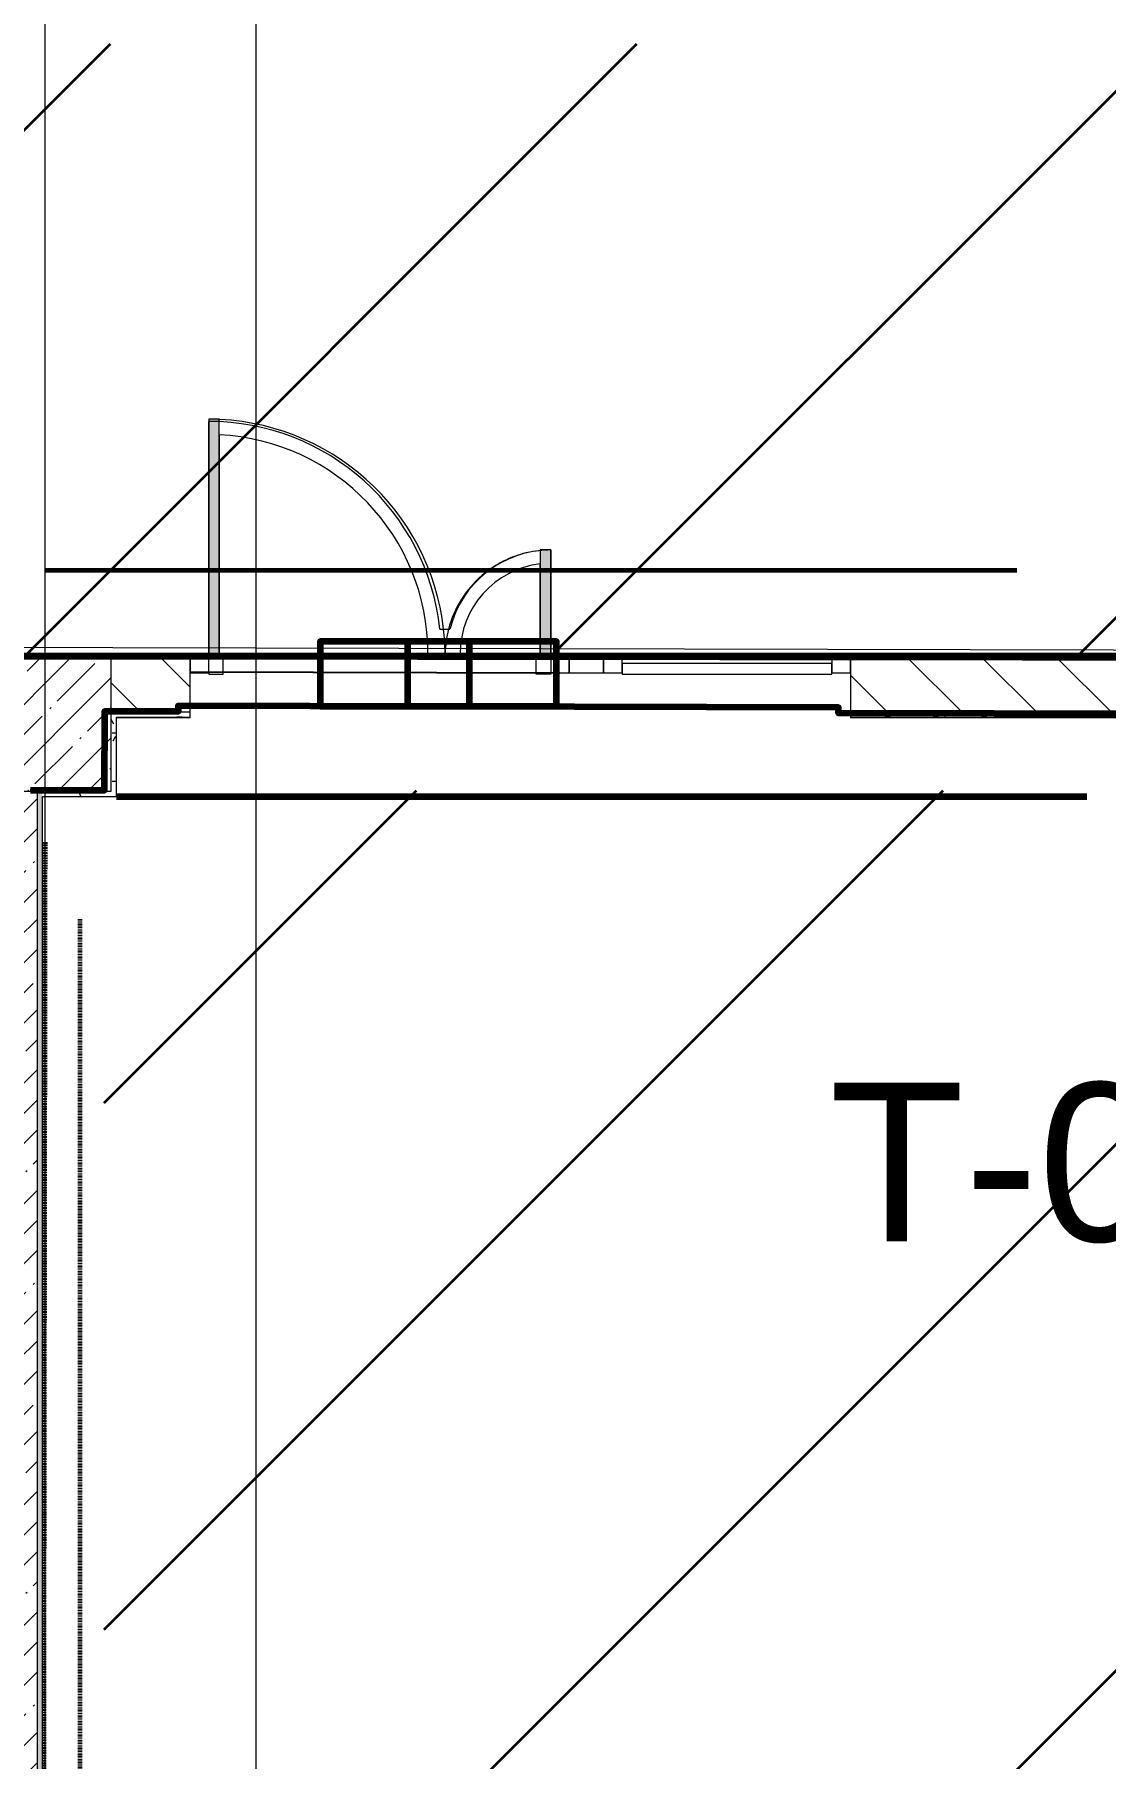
# Model space of a CAD drawing. Header units: millimetres. Extents: x -249154 to 415037, y -45458 to 354837.
# Drawn here: x 47685 to 51741, y 3601 to 10129 of the extents above; entities that cross this region are included whole.
import ezdxf

# ---------------------------------------------------------------- set-up
doc = ezdxf.new("R2010")
doc.units = ezdxf.units.MM
doc.linetypes.add('200_ШТРИХ__ш1_п0_6_', pattern=[320, 200, -120])
doc.linetypes.add('Штрих короткий', pattern=[600, 300, -300])
for name, color, linetype, lineweight in [('0) НЗ Ремонт штукатурка', 6, 'Continuous', 60), ('2)1 штукатурка', 4, 'Continuous', 35), ('3)1 шпаклевка', 4, 'Continuous', 35), ('3.4) Шп. баз 4 в 525 поз 4838м2', 160, 'Continuous', 140), ('3.4) Шп. фин 4 в 529 поз 11227м2', 6, 'Continuous', 140), ('3.5) Ремонт финишной шпаклевки', 3, 'Continuous', 60), ('3.7) Дефектовка стены', 170, 'Continuous', 60), ('3.7) Дефектовка стены покраска', 5, 'Continuous', 60), ('4) демонтаж НЗ №2', 1, 'Continuous', 35), ('4.1) Дм уборка мусора НЗ 2', 20, 'Continuous', 35), ('4.4) РВР ремонт Шпаклевки', 3, 'зигзаг', 100), ('4.4) РВР ремонт Штукатурки', 160, 'зигзаг', 35), ('501 заделка отвертсии ком', 5, 'Continuous', 158), ('666 покраска FK1', 211, 'Continuous', 60), ('923 Люки', 170, 'Continuous', 120), ('A-AREA-BNDY', 7, 'Continuous', 5), ('A-DETL-GENF', 7, 'Continuous', 9), ('A-FLOR', 7, 'Continuous', 9), ('A-GLAZ-CURT', 7, 'Continuous', 9), ('A-GLAZ-CURT-2', 7, 'Continuous', 20), ('A-GLAZ-CWMG', 7, 'Continuous', 9), ('A-GLAZ-CWMG-1', 7, 'Continuous', 20), ('A-WALL', 7, 'Continuous', 5), ('I-WALL', 7, 'Continuous', 5), ('S-COLS', 7, 'Continuous', 9), ('S-COLS-1', 7, 'Continuous', 5), ('Оси', 7, 'Continuous', 9)]:
    doc.layers.add(name, color=color, linetype=linetype, lineweight=lineweight)
for name, color, linetype, lineweight, true_color in [('A-DOOR-1', 7, 'Continuous', 5, 0xc0c0c0), ('A-DOOR-4', 7, 'Continuous', 5, 0xd7dbdf), ('A-WALL-1', 9, 'Continuous', 5, 0x808080), ('A-WALL-FNSH-1', 9, 'Continuous', 5, 0x808080)]:
    doc.layers.add(name, color=color, linetype=linetype, lineweight=lineweight, true_color=true_color)
doc.layers.add('A-FLOR-PATT-1', color=7, linetype='Continuous', lineweight=9, true_color=0xeef6ff, transparency=0.5)
doc.styles.get("Standard").update_dxf_attribs({"font": 'arial.ttf'})
doc.linetypes.add('зигзаг', pattern='A,0.00254,-5.08,[131,ltypeshp.shx,S=5.08,R=0,X=-5.08,Y=0],-10.16,[131,ltypeshp.shx,S=5.08,R=180,X=5.08,Y=0],-5.08', length=20.32254)
pattern_1 = [(0, (64.7, -136.06), (243.84, 60.96), [20.117, -162.763, 20.117, -162.763, -975.36]), (0, (64.7, -136.06), (243.84, 60.96), [-365.76, 20.117, -345.643, 20.117, -162.763, -426.72]), (0, (64.7, -136.06), (243.84, 60.96), [-914.4, 20.117, -101.803, 20.117, -284.683]), (120, (156.14, -105.58), (-174.71291, 180.691634), [20.117, -162.763, 20.117, -162.763, -975.36]), (120, (156.14, -105.58), (-174.71291, 180.691634), [-365.76, 20.117, -345.643, 20.117, -162.763, -426.72]), (120, (156.14, -105.58), (-174.71291, 180.691634), [-914.4, 20.117, -101.803, 20.117, -284.683]), (240, (186.62, 16.34), (-69.12709, -241.651634), [20.117, -162.763, 20.117, -162.763, -975.36]), (240, (186.62, 16.34), (-69.12709, -241.651634), [-365.76, 20.117, -345.643, 20.117, -162.763, -426.72]), (240, (186.62, 16.34), (-69.12709, -241.651634), [-914.4, 20.117, -101.803, 20.117, -284.683])]

# ---------------------------------------------------------------- blocks, each defined once
blk = doc.blocks.new('BSC_Колонна _Прямоугольная - 500х500-V2-Объем проектирования 1 этажа')
at = {"layer": 'S-COLS-1'}
h = blk.add_hatch(dxfattribs=at)
h.set_pattern_fill('FP_6', color=256, style=0, pattern_type=2)
h.set_pattern_definition([(45, (-47660, -7650), (-114.04925, 114.04925), []), (45, (-47545.95, -7650), (-114.04925, 114.04925), [201.613, -40.323, 6.706, -33.617])])
h.paths.add_polyline_path([(-250, -250), (250, -250), (250, 250), (-250, 250), (-250, -237.4)])
for p, q in [((250, 250), (-250, 250)), ((-250, 250), (-250, -250)), ((250, -250), (250, 250)), ((-250, -250), (250, -250))]:
    blk.add_line(p, q, dxfattribs=at)
blk = doc.blocks.new('Прямоугольный импост - 50 x 70 мм-31700031-Объем проектирования 1 этажа')
at = {"layer": 'A-GLAZ-CWMG-1'}
for p, q in [((-70, 35), (0, 35)), ((-70, -35), (-70, 35)), ((0, 35), (0, -35)), ((0, -35), (-70, -35))]:
    blk.add_line(p, q, dxfattribs=at)
blk = doc.blocks.new('Дверь_Витражная_остекление_ - ДВН_ДАО_Главный вход_1200 в свету-V267-Объем проектирования 1 этажа')
at = {"layer": 'A-DETL-GENF'}
for p, q in [((-607.5, 925), (-647.5, 925)), ((-647.5, 925), (-647.5, 917)), ((-647.5, 917), (-647.5, 37)), ((-607.5, 914.7), (-607.5, 925)), ((-607.5, 37), (-607.5, 914.7)), ((647.5, 430), (607.5, 430)), ((607.5, 430), (607.5, 426.7)), ((607.5, 426.7), (607.5, 37)), ((647.5, 37), (647.5, 430)), ((-647.5, 35), (-647.5, 30)), ((-647.5, 30), (-607.5, 30)), ((-592.5, 30), (-647.5, 30)), ((-607.5, 30), (-607.5, 37)), ((-592.5, -40), (-592.5, 30)), ((592.5, -40), (592.5, 30)), ((592.5, 30), (647.5, 30)), ((607.5, 37), (607.5, 30)), ((607.5, 30), (647.5, 30)), ((647.5, 30), (647.5, 35)), ((-647.5, -35), (-647.5, -40)), ((-647.5, -40), (-592.5, -40)), ((647.5, -40), (592.5, -40)), ((647.5, -35), (647.5, -40))]:
    blk.add_line(p, q, dxfattribs=at)
at = {"layer": 'A-DOOR-1'}
blk.add_line((-647.5, 925), (-647.5, 917), dxfattribs=at)
for centre, radius, start, end in [((-647.5, 30), 895, 6.43216, 90), ((647.5, 30), 400, 103.12278, 106.56389), ((647.5, 30), 400, 130.48633, 165.53568), ((647.5, 30), 400, 118.62117, 123.64361), ((647.5, 30), 400, 178.98578, 180), ((-647.5, 30), 895, 360, 0.45102)]:
    blk.add_arc(centre, radius, start, end, dxfattribs=at)
at = {"layer": 'A-DOOR-4'}
for p, q in [((-647.5, 917), (-647.5, 37)), ((647.5, 430), (647.5, 37)), ((-647.5, 35), (-647.5, 30)), ((647.5, 35), (647.5, 30))]:
    blk.add_line(p, q, dxfattribs=at)
for centre, radius, start, end in [((647.5, 30), 400, 106.56389, 118.11762), ((647.5, 30), 400, 90, 103.12278), ((647.5, 30), 400, 123.64361, 130.48633), ((647.5, 30), 400, 118.21612, 118.62117), ((-647.5, 30), 895, 0.45102, 6.43216), ((647.5, 30), 400, 165.53568, 178.98578)]:
    blk.add_arc(centre, radius, start, end, dxfattribs=at)
blk = doc.blocks.new('Системная панель - Стемалит - 40мм-31720939-Объем проектирования 1 этажа')
at = {"layer": 'A-GLAZ-CURT-2'}
for p, q in [((65, 35), (-65, 35)), ((-65, 35), (-65, -35)), ((65, -35), (65, 35)), ((-65, -35), (65, -35))]:
    blk.add_line(p, q, dxfattribs=at)
blk = doc.blocks.new('Прямоугольный импост - 50 x 70 мм-31687886-Объем проектирования 1 этажа')
at = {"layer": 'A-GLAZ-CWMG-1'}
for p, q in [((-35, 35), (35, 35)), ((-35, -35), (-35, 35)), ((35, 35), (35, -35)), ((35, -35), (-35, -35))]:
    blk.add_line(p, q, dxfattribs=at)
blk = doc.blocks.new('Прямоугольный импост - 50 x 70 мм-V265-Объем проектирования 1 этажа')
at = {"layer": 'A-GLAZ-CWMG-1'}
for p, q in [((0, 35), (-70, 35)), ((-70, 35), (-70, -35)), ((0, -35), (0, 35)), ((-70, -35), (0, -35))]:
    blk.add_line(p, q, dxfattribs=at)
blk = doc.blocks.new('Системная панель - Стекло - 40мм-V268-Объем проектирования 1 этажа')
at = {"layer": 'A-GLAZ-CURT-2'}
for p, q in [((397.5, 0), (-397.5, 0)), ((-397.5, 0), (-397.5, -40)), ((397.5, -40), (397.5, 0)), ((-397.5, -40), (397.5, -40))]:
    blk.add_line(p, q, dxfattribs=at)
blk = doc.blocks.new('Прямоугольный импост - 50 x 70 мм-31702100-Объем проектирования 1 этажа')
at = {"layer": 'A-GLAZ-CWMG-1'}
for p, q in [((-35, 35), (35, 35)), ((-35, -35), (-35, 35)), ((35, 35), (35, -35)), ((35, -35), (-35, -35))]:
    blk.add_line(p, q, dxfattribs=at)
blk = doc.blocks.new('Прямоугольный импост - 50 x 70 мм-31720914-Объем проектирования 1 этажа')
at = {"layer": 'A-GLAZ-CWMG'}
blk.add_line((24940, 7918), (24145, 7918), dxfattribs=at)

msp = doc.modelspace()

# ---------------------------------------------------------------- hatches: boundary and pattern name
at = {"layer": '4.1) Дм уборка мусора НЗ 2'}
h = msp.add_hatch(dxfattribs=at)
h.set_pattern_fill('ANSI31', color=1, scale=444)
h.paths.add_polyline_path([(75478.4, 10093.9), (42464.7, 10093.9), (42464.7, 10073.9), (38785.8, 10093.9), (38825.7, 7783.9), (56871.1, 7763.9), (75478.4, 7763.9)])
h = msp.add_hatch(dxfattribs=at)
h.set_pattern_fill('ANSI31', color=1, scale=444)
h.paths.add_polyline_path([(65390.1, 7265.9), (62282.7, 7265.9), (62282.7, 6933.9), (60907.8, 6933.9), (60907.8, 7265.9), (56995.7, 7265.9), (56995.7, 6912.9), (55366.7, 6933.9), (55366.7, 7265.9), (53782.7, 7265.9), (53782.7, 6912.9), (51953.7, 6912.9), (51953.7, 7265.9), (47949.2, 7265.9), (47949.2, -13), (65390.1, -13)])
at = {"layer": 'A-FLOR-PATT-1'}
h = msp.add_hatch(color=256, dxfattribs=at)
h.paths.add_polyline_path([(58284.7, 7783.9), (58284.7, 8671.9), (58244.7, 8671.9), (58244.7, 7783.9)])
h.paths.add_polyline_path([(59499.7, 7783.9), (59539.7, 7783.9), (59539.7, 8176.9), (59499.7, 8176.9), (59499.7, 7787.5)])
h.paths.add_polyline_path([(40739.7, 7783.9), (40739.7, 8124.6), (40729.7, 8122.5), (40729.7, 7783.9)])
h.paths.add_polyline_path([(39484.7, 7783.9), (39484.7, 8663.9), (39514.7, 8663.9), (39514.7, 8671.9), (39474.7, 8671.9), (39474.7, 7783.9)])
h.paths.add_polyline_path([(38584.7, 7883.9), (38601.7, 7883.9), (38601.7, 7928.9), (38584.7, 7928.9)])
h.paths.add_polyline_path([(40729.7, 8172.8), (40769.7, 8176.9), (40729.7, 8176.9)])
h.paths.add_polyline_path([(49599.7, 8173.6), (49639.7, 8176.9), (49599.7, 8176.9)])
h.paths.add_polyline_path([(48384.7, 8661.7), (48384.7, 8671.9), (48344.7, 8671.9), (48344.7, 8663.9)])
h.paths.add_polyline_path([(75031.2, 9293.9), (75524.7, 9293.9), (75524.7, 9338.9), (74654.7, 9338.9), (74654.7, 9293.9), (74665, 9293.9)])
h.paths.add_polyline_path([(38584.7, 9873.9), (38600.9, 9873.9), (38600.9, 9918.9), (38584.7, 9918.9)])
h.paths.add_polyline_path([(75380.8, 10608.9), (75524.7, 10608.9), (75524.7, 10653.9), (75164.7, 10653.9), (75164.7, 10608.9)])
h = msp.add_hatch(color=256, dxfattribs=at)
h.paths.add_polyline_path([(48344.7, 7783.9), (48384.7, 7784.3), (48384.7, 8661.7), (48344.7, 8663.9), (48344.7, 7784.2)])
h.paths.add_polyline_path([(40769.7, 7783.9), (40769.7, 8176.1), (40729.7, 8171.5), (40729.7, 8122.5), (40739.7, 8124.6), (40739.7, 7783.9)])
h.paths.add_polyline_path([(49599.7, 7783.9), (49639.7, 7783.9), (49639.7, 8176.9), (49599.7, 8171.5), (49599.7, 8111.8)])
h.paths.add_polyline_path([(39514.7, 7783.9), (39514.7, 8662.2), (39484.7, 8663.9), (39484.7, 7783.9)])
h.paths.add_polyline_path([(38600.9, 9873.9), (38601.7, 9873.9), (38600.9, 9918)])
h = msp.add_hatch(color=256, dxfattribs=at)
h.paths.add_polyline_path([(59499.7, 7776.9), (59539.7, 7776.9), (59539.7, 7783.9), (59499.7, 7781.9)])
h.paths.add_polyline_path([(58244.7, 7776.9), (58284.7, 7776.9), (58284.7, 7783.9), (58244.7, 7781.9), (58244.7, 7777.2)])
h.paths.add_polyline_path([(49599.7, 7776.9), (49639.7, 7776.9), (49639.7, 7783.9), (49599.7, 7781.9)])
h.paths.add_polyline_path([(48384.7, 7776.9), (48384.7, 7783.9), (48344.7, 7781.9), (48344.7, 7776.9)])
at = {"layer": 'I-WALL'}
h = msp.add_hatch(dxfattribs=at)
h.set_pattern_fill('FP_191', color=256, style=0, pattern_type=2)
h.set_pattern_definition(pattern_1)
h.paths.add_polyline_path([(75027.2, 7763.9), (75524.7, 7763.9), (75523.7, 7783.9), (73794.7, 7783.9), (73794.7, 7771.9), (73824.7, 7771.9), (73824.7, 7763.9), (74012.2, 7763.9)])
h.paths.add_polyline_path([(72189.1, 7763.9), (72314.7, 7763.9), (72314.7, 7771.9), (72344.7, 7771.9), (72344.7, 7783.9), (71724.7, 7783.9), (71724.7, 7771.9), (71754.7, 7771.9), (71754.7, 7763.9), (72144.7, 7763.9)])
h.paths.add_polyline_path([(70384.7, 7763.9), (70744.7, 7763.9), (70744.7, 7771.9), (70774.7, 7771.9), (70774.7, 7783.9), (69424.7, 7783.9), (69424.7, 7771.9), (69454.7, 7771.9), (69454.7, 7763.9), (70084.7, 7763.9)])
h.paths.add_polyline_path([(67899.7, 7763.9), (68294.7, 7763.9), (68294.7, 7771.9), (68324.7, 7771.9), (68324.7, 7783.9), (66924.7, 7783.9), (66924.7, 7771.9), (66954.7, 7771.9), (66954.7, 7763.9), (67823, 7763.9)])
h.paths.add_polyline_path([(60674.7, 7763.9), (65944.7, 7763.9), (65944.7, 7771.9), (65974.7, 7771.9), (65974.7, 7783.9), (60674.7, 7783.9)])
h.paths.add_polyline_path([(57507.7, 7763.9), (58174.7, 7763.9), (58174.7, 7783.9), (50774.7, 7783.9), (50774.7, 7763.9), (57244.7, 7763.9)])
h.paths.add_polyline_path([(47974.7, 7763.9), (48274.7, 7763.9), (48274.7, 7783.9), (41904.7, 7783.9), (41904.7, 7763.9), (47474.7, 7763.9)])
h.paths.add_polyline_path([(39104.7, 7763.9), (39404.7, 7763.9), (39404.7, 7783.9), (38825.7, 7783.9), (38824.7, 7763.9), (38940.1, 7763.9)])
h = msp.add_hatch(dxfattribs=at)
h.set_pattern_fill('FP_23', color=256, style=0, pattern_type=2)
h.set_pattern_definition([(135, (64.7, -136.06), (-141.42136, -141.42136), [])])
h.paths.add_polyline_path([(51954.7, 7563.9), (51974.7, 7563.9), (51974.7, 7763.9), (50774.7, 7763.9), (50774.7, 7563.9), (51318.5, 7563.9)])
h.paths.add_polyline_path([(48274.7, 7563.9), (48274.7, 7763.9), (47974.7, 7763.9), (47974.7, 7563.9), (48223.9, 7563.9)])
h = msp.add_hatch(dxfattribs=at)
h.set_pattern_fill('FP_191', color=256, style=0, pattern_type=2)
h.set_pattern_definition(pattern_1)
h.paths.add_polyline_path([(47974.7, 7263.9), (47994.7, 7263.9), (47993.7, 7543.9), (47974.7, 7563.9), (47974.7, 7276.5)])
h.paths.add_polyline_path([(47994.7, 7543.9), (47994.7, 7563.9), (47974.7, 7563.9)])
h = msp.add_hatch(dxfattribs=at)
h.set_pattern_fill('FP_191', color=256, style=0, pattern_type=2)
h.set_pattern_definition(pattern_1)
h.paths.add_polyline_path([(51958.4, 7543.9), (51974.7, 7543.9), (51974.7, 7563.9), (50774.7, 7563.9), (50774.7, 7543.9), (51954.7, 7543.9)])
h.paths.add_polyline_path([(48274.7, 7543.9), (48274.7, 7563.9), (47994.7, 7563.9), (47994.8, 7543.9), (48223.9, 7543.9)])
h = msp.add_hatch(dxfattribs=at)
h.set_pattern_fill('FP_1', color=256, style=0, pattern_type=2)
h.set_pattern_definition([(45, (64.7, -136.06), (-114.04925, 114.04925), []), (45, (178.75, -136.06), (-114.04925, 114.04925), [201.612, -40.322, 6.706, -33.617])])
h.paths.add_polyline_path([(47694.7, 263.9), (47694.7, 7263.9), (47474.7, 7263.9), (47474.7, 263.9)])
h = msp.add_hatch(dxfattribs=at)
h.set_pattern_fill('FP_191', color=256, style=0, pattern_type=2)
h.set_pattern_definition(pattern_1)
h.paths.add_polyline_path([(47714.7, 683.9), (47713.7, 7243.9), (47694.7, 7263.9), (47694.7, 688.9)])
h.paths.add_polyline_path([(47714.7, 7243.9), (47714.7, 7263.9), (47694.7, 7263.9)])
h = msp.add_hatch(dxfattribs=at)
h.set_pattern_fill('FP_191', color=256, style=0, pattern_type=2)
h.set_pattern_definition(pattern_1)
h.paths.add_polyline_path([(47994.7, 7243.9), (47994.7, 7263.9), (47714.7, 7263.9), (47714.7, 7243.9), (47974.7, 7243.9)])

# ---------------------------------------------------------------- linework, layer by layer
msp.add_lwpolyline([(48274.7, 7715.2), (49674.7, 7711.9)])
at = {"layer": '0) НЗ Ремонт штукатурка', "color": 3, "linetype": '200_ШТРИХ__ш1_п0_6_', "ltscale": 0.03}
msp.add_lwpolyline([(47724.7, 7070.7), (47715.7, 948.9)], dxfattribs=at)
at = {"layer": '2)1 штукатурка'}
msp.add_lwpolyline([(75477.4, 7743.3), (38824.7, 7783.9), (38784.8, 10093.9), (42463.7, 10073.9), (42463.7, 10742.9), (45994.7, 10742.9), (45994.7, 11542.9)], dxfattribs=at)
at = {"layer": '3)1 шпаклевка', "flags": 128}
msp.add_lwpolyline([(60628.1, 7557.2), (58128.1, 7563), (58128.1, 7542), (56949.1, 7544.8), (56947.6, 6914.8), (55318.6, 6918.6), (55320, 7521.6), (53736, 7525.4), (53734.6, 6922.4), (51905.6, 6926.6), (51907.1, 7556.6), (50728.1, 7559.4), (50728.1, 7580.4), (48228.1, 7586.3), (48228.1, 7565.3), (47949.1, 7565.9), (47948.4, 7265.9), (47668.4, 7266.6)], dxfattribs=at)
at = {"layer": '3.4) Шп. баз 4 в 525 поз 4838м2', "flags": 128}
for points in [[(48228.9, 7586.3), (48228.9, 7565.3), (47949.9, 7565.9), (47949.2, 7265.9), (47669.2, 7266.6)], [(58128.9, 7563), (58128.8, 7542), (56949.8, 7544.8), (56948.4, 6914.8), (55319.4, 6918.6), (55320.8, 7521.6), (53736.8, 7525.4), (53735.4, 6922.4), (51906.4, 6926.6), (51907.9, 7556.6), (50728.9, 7559.4), (50728.9, 7580.4)]]:
    msp.add_lwpolyline(points, dxfattribs=at)
at = {"layer": '3.4) Шп. фин 4 в 529 поз 11227м2'}
msp.add_lwpolyline([(75478.4, 7743.3), (38825.7, 7783.9), (38785.8, 10093.9), (42464.7, 10073.9), (42464.7, 10742.9), (45995.7, 10742.9), (45995.7, 11542.9)], dxfattribs=at)
at = {"layer": '3.4) Шп. фин 4 в 529 поз 11227м2', "flags": 128}
msp.add_lwpolyline([(60628.9, 7557.2), (58128.9, 7563), (58128.8, 7542), (56949.8, 7544.8), (56948.4, 6914.8), (55319.4, 6918.6), (55320.8, 7521.6), (53736.8, 7525.4), (53735.4, 6922.4), (51906.4, 6926.6), (51907.9, 7556.6), (50728.9, 7559.4), (50728.9, 7580.4), (48228.9, 7586.3), (48228.9, 7565.3), (47949.9, 7565.9), (47949.2, 7265.9), (47669.2, 7266.6)], dxfattribs=at)
at = {"layer": '3.5) Ремонт финишной шпаклевки', "linetype": 'Штрих короткий', "ltscale": 0.01}
msp.add_lwpolyline([(47858.3, 1525.7), (47858.3, 6779.2)], dxfattribs=at)
at = {"layer": '3.7) Дефектовка стены', "ltscale": 0.5}
for points in [[(47724.7, 8100.9), (51404.5, 8100.9)], [(47995.7, 7242.9), (51200.7, 7242.9), (51669.4, 7242.9)]]:
    msp.add_lwpolyline(points, dxfattribs=at)
at = {"layer": '3.7) Дефектовка стены покраска', "ltscale": 0.5}
msp.add_lwpolyline([(47995.7, 7242.9), (51200.7, 7242.9), (51669.4, 7242.9)], dxfattribs=at)
at = {"layer": '4) демонтаж НЗ №2'}
msp.add_lwpolyline([(75478.4, 7743.3), (38825.7, 7783.9), (38785.8, 10093.9), (42464.7, 10073.9), (42464.7, 10742.9), (45995.7, 10742.9), (45995.7, 11542.9)], dxfattribs=at)
at = {"layer": '4) демонтаж НЗ №2', "flags": 128}
msp.add_lwpolyline([(60628.9, 7557.2), (58128.9, 7563), (58128.8, 7542), (56949.8, 7544.8), (56948.4, 6914.8), (55319.4, 6918.6), (55320.8, 7521.6), (53736.8, 7525.4), (53735.4, 6922.4), (51906.4, 6926.6), (51907.9, 7556.6), (50728.9, 7559.4), (50728.9, 7580.4), (48228.9, 7586.3), (48228.9, 7565.3), (47949.9, 7565.9), (47949.2, 7265.9), (47669.2, 7266.6)], dxfattribs=at)
at = {"layer": '4.4) РВР ремонт Шпаклевки', "ltscale": 0.1}
msp.add_lwpolyline([(47995.7, 7242.9), (51200.7, 7242.9), (51669.4, 7242.9)], dxfattribs=at)
at = {"layer": '4.4) РВР ремонт Штукатурки', "ltscale": 0.1}
for points in [[(47724.7, 8100.9), (51404.5, 8100.9)], [(47995.7, 7242.9), (51200.7, 7242.9), (51669.4, 7242.9)], [(47995.7, 7242.9), (51200.7, 7242.9), (51669.4, 7242.9)]]:
    msp.add_lwpolyline(points, dxfattribs=at)
at = {"layer": '501 заделка отвертсии ком', "ltscale": 0.5}
for points in [[(48766.8, 7585), (49332.1, 7585), (49332.1, 7830.9), (48766.8, 7830.9)], [(49096.7, 7585), (49662.1, 7585), (49662.1, 7830.9), (49096.7, 7830.9)]]:
    msp.add_lwpolyline(points, close=True, dxfattribs=at)
at = {"layer": '666 покраска FK1'}
msp.add_lwpolyline([(75478.4, 7743.3), (38825.7, 7783.9), (38785.8, 10093.9), (42464.7, 10073.9), (42464.7, 10742.9), (45995.7, 10742.9), (45995.7, 11542.9)], dxfattribs=at)
at = {"layer": '666 покраска FK1', "flags": 128}
msp.add_lwpolyline([(60628.9, 7557.2), (58128.9, 7563), (58128.8, 7542), (56949.8, 7544.8), (56948.4, 6914.8), (55319.4, 6918.6), (55320.8, 7521.6), (53736.8, 7525.4), (53735.4, 6922.4), (51906.4, 6926.6), (51907.9, 7556.6), (50728.9, 7559.4), (50728.9, 7580.4), (48228.9, 7586.3), (48228.9, 7565.3), (47949.9, 7565.9), (47949.2, 7265.9), (47669.2, 7266.6)], dxfattribs=at)
at = {"layer": 'A-AREA-BNDY', "flags": 128}
msp.add_lwpolyline([(38780.5, 7829.5), (65299.4, 7767.2), (65929.4, 7765.7)], dxfattribs=at)
at = {"layer": 'A-FLOR'}
for p, q in [((48344.7, 7783.9), (48344.7, 8663.9)), ((48384.7, 8613), (48384.7, 7783.9)), ((49639.7, 8176.9), (49639.7, 7783.9)), ((49599.7, 7783.9), (49599.7, 8124.6)), ((49219.8, 7876.8), (49257.8, 7876.8)), ((66834.7, 7783.9), (38825.7, 7783.9)), ((49174.7, 7783.9), (49296.7, 7783.9)), ((48274.7, 7543.9), (48274.7, 7711.9)), ((50774.7, 7711.9), (50774.7, 7543.9)), ((47994.7, 7543.9), (48274.7, 7543.9)), ((47994.7, 7243.9), (47994.7, 7542.9)), ((50774.7, 7543.9), (51954.7, 7543.9)), ((47714.7, 7243.9), (47994.7, 7243.9)), ((47714.7, 688.9), (47714.7, 7242.9))]:
    msp.add_line(p, q, dxfattribs=at)
for centre, radius, start, end in [((48344.7, 7783.9), 880, 6.05535, 90), ((48344.7, 7783.9), 880, 6.05535, 90), ((48344.7, 7783.9), 830, 360, 87.23769), ((48344.7, 7783.9), 830, 360, 87.23769), ((49639.7, 7783.9), 393, 90, 166.33705), ((49639.7, 7783.9), 393, 90, 166.33705), ((49639.7, 7783.9), 343, 96.69696, 180), ((49639.7, 7783.9), 343, 96.69696, 180)]:
    msp.add_arc(centre, radius, start, end, dxfattribs=at)
at = {"layer": 'A-WALL'}
for p, q in [((47994.7, 7543.9), (47994.7, 7542.9)), ((47995.7, 7542.9), (47994.7, 7542.9)), ((47714.7, 683.9), (47714.7, 7243.9))]:
    msp.add_line(p, q, dxfattribs=at)
at = {"layer": 'A-WALL-1'}
for p, q in [((48274.7, 7711.9), (48274.7, 7783.9)), ((50774.7, 7783.9), (50774.7, 7711.9)), ((48274.7, 7763.9), (47974.7, 7763.9)), ((51974.7, 7763.9), (50774.7, 7763.9)), ((47974.7, 7563.9), (48274.7, 7563.9)), ((50774.7, 7563.9), (51974.7, 7563.9)), ((47694.7, 7263.9), (47694.7, 263.9))]:
    msp.add_line(p, q, dxfattribs=at)
at = {"layer": 'A-WALL-FNSH-1'}
for p, q in [((65974.7, 7784.9), (38825.7, 7784.9)), ((47995.7, 7542.9), (48274.7, 7542.9)), ((47995.7, 7242.9), (47995.7, 7542.9)), ((48274.7, 7542.9), (48274.7, 7543.9)), ((50774.7, 7543.9), (50774.7, 7542.9)), ((50774.7, 7542.9), (51953.7, 7542.9)), ((47715.7, 7242.9), (47995.7, 7242.9)), ((47715.7, 684.9), (47715.7, 7242.9))]:
    msp.add_line(p, q, dxfattribs=at)
at = {"layer": 'Оси'}
for points in [[(47724.7, -2042.3), (47724.7, 2957.7), (47724.7, 22262), (47724.7, 27262)], [(49080, -2042.3), (49080, -1322.8), (48524.7, -759.5), (48524.7, 4240.5), (48524.7, 22262), (48524.7, 27262)]]:
    msp.add_lwpolyline(points, dxfattribs=at)

# ---------------------------------------------------------------- block references
at = {"layer": 'A-DOOR-4'}
msp.add_blockref('Дверь_Витражная_остекление_ - ДВН_ДАО_Главный вход_1200 в свету-V267-Объем проектирования 1 этажа', (48992.2, 7746.9), dxfattribs=at)
at = {"layer": 'A-GLAZ-CURT'}
for name, p in [('Системная панель - Стемалит - 40мм-31720939-Объем проектирования 1 этажа', (49774.7, 7746.9)), ('Системная панель - Стекло - 40мм-V268-Объем проектирования 1 этажа', (50307.2, 7746.9))]:
    msp.add_blockref(name, p, dxfattribs=at)
at = {"layer": 'A-GLAZ-CWMG', "rotation": 180}
msp.add_blockref('Прямоугольный импост - 50 x 70 мм-V265-Объем проектирования 1 этажа', (48274.7, 7746.9), dxfattribs=at)
at = {"layer": 'A-GLAZ-CWMG', "extrusion": (0, 0, -1), "rotation": 180}
for name, p in [('Прямоугольный импост - 50 x 70 мм-31687886-Объем проектирования 1 этажа', (-49674.7, 7746.9)), ('Прямоугольный импост - 50 x 70 мм-31702100-Объем проектирования 1 этажа', (-49874.7, 7746.9)), ('Прямоугольный импост - 50 x 70 мм-31700031-Объем проектирования 1 этажа', (-50774.7, 7746.9))]:
    msp.add_blockref(name, p, dxfattribs=at)
at = {"layer": 'A-GLAZ-CWMG'}
msp.add_blockref('Прямоугольный импост - 50 x 70 мм-31720914-Объем проектирования 1 этажа', (25764.7, -136.1), dxfattribs=at)
at = {"layer": 'S-COLS'}
msp.add_blockref('BSC_Колонна _Прямоугольная - 500х500-V2-Объем проектирования 1 этажа', (47724.7, 7513.9), dxfattribs=at)

# ---------------------------------------------------------------- texts
at = {"layer": '923 Люки', "insert": (50694.8, 6159.4), "char_height": 600, "width": 3064.482, "attachment_point": 1}
msp.add_mtext('T-03( п)', dxfattribs=at)

doc.saveas('drawing.dxf')
